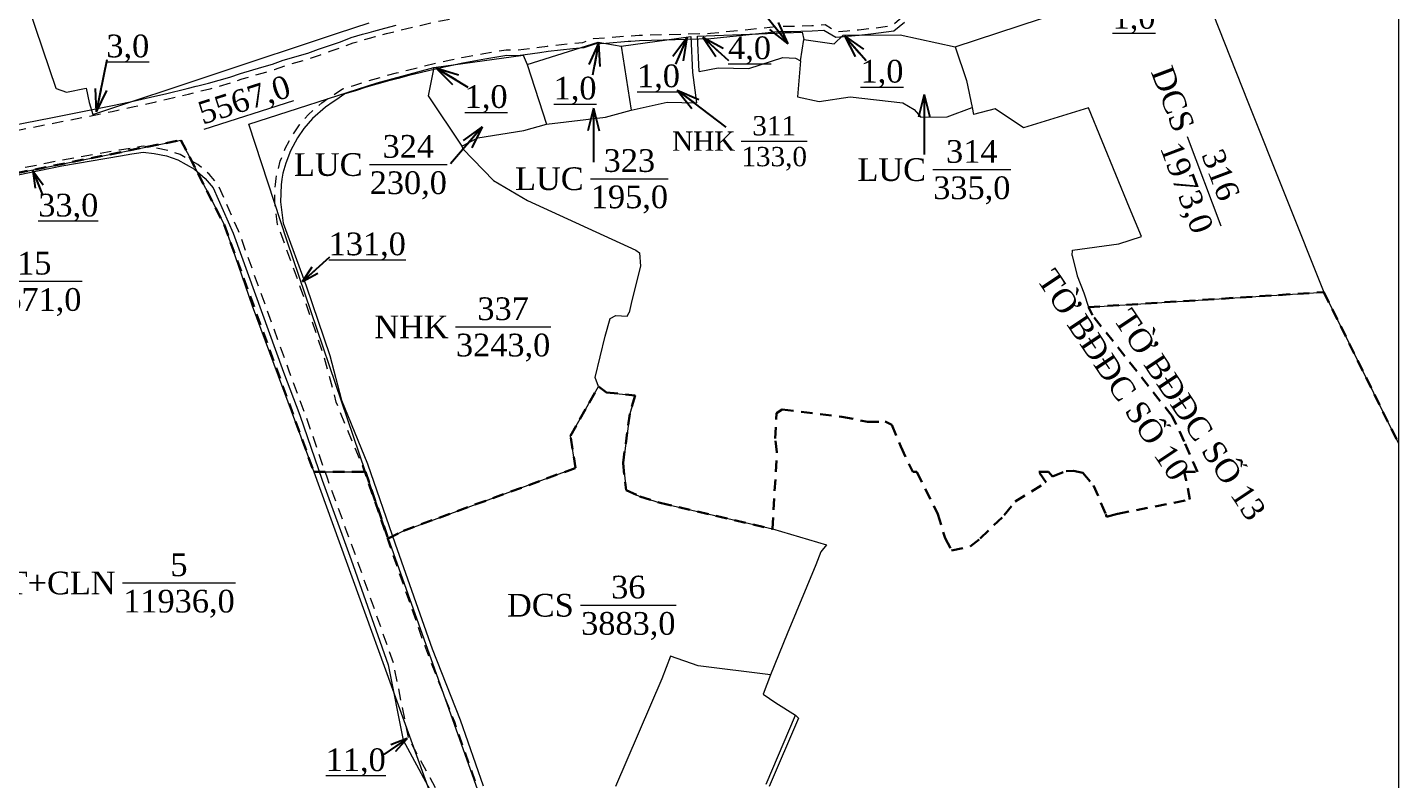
# Model space of a CAD drawing. Header units: metres. Extents: x 547028 to 547858, y 1841699 to 1842277.
# Drawn here: x 547616 to 547857.5, y 1841945.8 to 1842078.3 of the extents above; entities that cross this region are included whole.
import ezdxf
from ezdxf.enums import TextEntityAlignment as Align

# ---------------------------------------------------------------- set-up
doc = ezdxf.new("R2010")
doc.units = ezdxf.units.M
doc.header["$MEASUREMENT"] = 0
doc.linetypes.add('DGN Style 2', pattern=[3.355162, 2.013097, -1.342065])
for name, color, linetype, lineweight in [('Level 1', 7, 'Continuous', 0), ('Level 10', 7, 'Continuous', 0), ('Level 13', 7, 'Continuous', 0), ('Level 2', 7, 'Continuous', 0), ('Level 30', 7, 'Continuous', 0), ('Level 34', 7, 'Continuous', 0), ('Level 4', 7, 'Continuous', 0), ('Level 5', 7, 'Continuous', 0), ('Level 6', 7, 'Continuous', 0), ('Level 62', 7, 'Continuous', 0)]:
    doc.layers.add(name, color=color, linetype=linetype, lineweight=lineweight)
doc.styles.add('Style-Times New Roman', font='times.ttf')
doc.dimstyles.get("Standard").update_dxf_attribs({"dimtxt": 0.18, "dimasz": 0.18, "dimexe": 0.18, "dimexo": 0.0625, "dimgap": 0.09, "dimtad": 0, "dimtih": 1, "dimtoh": 1, "dimdec": 4, "dimzin": 0, "dimdsep": 46, "dimtxsty": 'Standard', "dimcen": 0.09, "dimadec": 0, "dimazin": 0, "dimtfac": 1, "dimtdec": 4, "dimtofl": 0, "dimtmove": 0, "dimatfit": 3, "dimfxl": 1, "dimtolj": 1, "dimtzin": 0, "dimarcsym": 0})

# ---------------------------------------------------------------- blocks, each defined once
blk = doc.blocks.new('N_THUA_14')
at = {"layer": 'Level 13', "color": 1, "linetype": 'Continuous', "lineweight": 0}
blk.add_line((-2.23248, 0), (6.17752, 0), dxfattribs=at)
at = {"layer": 'Level 13', "color": 5, "linetype": 'Continuous', "lineweight": 0, "style": 'Style-Times New Roman'}
blk.add_text('36', height=2, dxfattribs=at).set_placement((1.97252, 1.6), align=Align.MIDDLE_CENTER)
at = {"layer": 'Level 2', "color": 3, "linetype": 'Continuous', "lineweight": 0, "style": 'Style-Times New Roman'}
blk.add_text('DCS', height=2, dxfattribs=at).set_placement((-2.83248, 0), align=Align.MIDDLE_RIGHT)
at = {"layer": 'Level 4', "color": 1, "linetype": 'Continuous', "lineweight": 0, "style": 'Style-Times New Roman'}
blk.add_text('3883,0', height=2, dxfattribs=at).set_placement((1.97252, -1.6), align=Align.MIDDLE_CENTER)
blk = doc.blocks.new('N_THUA_15')
at = {"layer": 'Level 13', "color": 1, "linetype": 'Continuous', "lineweight": 0}
blk.add_line((-0.231558, 0), (9.730442, 0), dxfattribs=at)
at = {"layer": 'Level 13', "color": 5, "linetype": 'Continuous', "lineweight": 0, "style": 'Style-Times New Roman'}
blk.add_text('5', height=2, dxfattribs=at).set_placement((4.749442, 1.6), align=Align.MIDDLE_CENTER)
at = {"layer": 'Level 2', "color": 3, "linetype": 'Continuous', "lineweight": 0, "style": 'Style-Times New Roman'}
blk.add_text('ONT+CLN', height=2, dxfattribs=at).set_placement((-0.831558, 0), align=Align.MIDDLE_RIGHT)
at = {"layer": 'Level 4', "color": 1, "linetype": 'Continuous', "lineweight": 0, "style": 'Style-Times New Roman'}
blk.add_text('11936,0', height=2, dxfattribs=at).set_placement((4.749442, -1.6), align=Align.MIDDLE_CENTER)
blk = doc.blocks.new('N_THUA_36')
at = {"layer": 'Level 13', "color": 1, "linetype": 'Continuous', "lineweight": 0}
blk.add_line((-1.778072, 0), (6.631928, 0), dxfattribs=at)
at = {"layer": 'Level 13', "color": 5, "linetype": 'Continuous', "lineweight": 0, "style": 'Style-Times New Roman'}
blk.add_text('337', height=2, dxfattribs=at).set_placement((2.426928, 1.6), align=Align.MIDDLE_CENTER)
at = {"layer": 'Level 2', "color": 3, "linetype": 'Continuous', "lineweight": 0, "style": 'Style-Times New Roman'}
blk.add_text('NHK', height=2, dxfattribs=at).set_placement((-2.378072, 0), align=Align.MIDDLE_RIGHT)
at = {"layer": 'Level 4', "color": 1, "linetype": 'Continuous', "lineweight": 0, "style": 'Style-Times New Roman'}
blk.add_text('3243,0', height=2, dxfattribs=at).set_placement((2.426928, -1.6), align=Align.MIDDLE_CENTER)
blk = doc.blocks.new('N_THUA_37')
at = {"layer": 'Level 13', "color": 1, "linetype": 'Continuous', "lineweight": 0}
blk.add_line((-1.847555, 0), (6.562445, 0), dxfattribs=at)
at = {"layer": 'Level 13', "color": 5, "linetype": 'Continuous', "lineweight": 0, "style": 'Style-Times New Roman'}
blk.add_text('316', height=2, dxfattribs=at).set_placement((2.357445, 1.6), align=Align.MIDDLE_CENTER)
at = {"layer": 'Level 2', "color": 3, "linetype": 'Continuous', "lineweight": 0, "style": 'Style-Times New Roman'}
blk.add_text('DCS', height=2, dxfattribs=at).set_placement((-2.447555, 0), align=Align.MIDDLE_RIGHT)
at = {"layer": 'Level 4', "color": 1, "linetype": 'Continuous', "lineweight": 0, "style": 'Style-Times New Roman'}
blk.add_text('1973,0', height=2, dxfattribs=at).set_placement((2.357445, -1.6), align=Align.MIDDLE_CENTER)
blk = doc.blocks.new('TerminatorOpen_0.5')
at = {"color": 0, "linetype": 'ByBlock', "lineweight": -2}
for q in [(-1, 0.25), (-1, 0), (-1, -0.25)]:
    blk.add_line((0, 0), q, dxfattribs=at)
blk = doc.blocks.new('N_THUA_59')
at = {"layer": 'Level 13', "color": 1, "linetype": 'Continuous', "lineweight": 0}
blk.add_line((-2.966605, 0), (6.995395, 0), dxfattribs=at)
at = {"layer": 'Level 13', "color": 5, "linetype": 'Continuous', "lineweight": 0, "style": 'Style-Times New Roman'}
blk.add_text('815', height=2, dxfattribs=at).set_placement((2.014395, 1.6), align=Align.MIDDLE_CENTER)
at = {"layer": 'Level 2', "color": 3, "linetype": 'Continuous', "lineweight": 0, "style": 'Style-Times New Roman'}
blk.add_text('DGT', height=2, dxfattribs=at).set_placement((-3.566605, 0), align=Align.MIDDLE_RIGHT)
at = {"layer": 'Level 4', "color": 1, "linetype": 'Continuous', "lineweight": 0, "style": 'Style-Times New Roman'}
blk.add_text('10671,0', height=2, dxfattribs=at).set_placement((2.014395, -1.6), align=Align.MIDDLE_CENTER)
blk = doc.blocks.new('N_THUA_61')
at = {"layer": 'Level 13', "color": 1, "linetype": 'Continuous', "lineweight": 0}
blk.add_line((-0.81777, 0), (6.03823, 0), dxfattribs=at)
at = {"layer": 'Level 13', "color": 5, "linetype": 'Continuous', "lineweight": 0, "style": 'Style-Times New Roman'}
blk.add_text('324', height=2, dxfattribs=at).set_placement((2.61023, 1.6), align=Align.MIDDLE_CENTER)
at = {"layer": 'Level 2', "color": 3, "linetype": 'Continuous', "lineweight": 0, "style": 'Style-Times New Roman'}
blk.add_text('LUC', height=2, dxfattribs=at).set_placement((-1.41777, 0), align=Align.MIDDLE_RIGHT)
at = {"layer": 'Level 4', "color": 1, "linetype": 'Continuous', "lineweight": 0, "style": 'Style-Times New Roman'}
blk.add_text('230,0', height=2, dxfattribs=at).set_placement((2.61023, -1.6), align=Align.MIDDLE_CENTER)
blk = doc.blocks.new('N_THUA_62')
at = {"layer": 'Level 13', "color": 1, "linetype": 'Continuous', "lineweight": 0}
blk.add_line((-0.815787, 0), (6.040213, 0), dxfattribs=at)
at = {"layer": 'Level 13', "color": 5, "linetype": 'Continuous', "lineweight": 0, "style": 'Style-Times New Roman'}
blk.add_text('323', height=2, dxfattribs=at).set_placement((2.612213, 1.6), align=Align.MIDDLE_CENTER)
at = {"layer": 'Level 2', "color": 3, "linetype": 'Continuous', "lineweight": 0, "style": 'Style-Times New Roman'}
blk.add_text('LUC', height=2, dxfattribs=at).set_placement((-1.415787, 0), align=Align.MIDDLE_RIGHT)
at = {"layer": 'Level 4', "color": 1, "linetype": 'Continuous', "lineweight": 0, "style": 'Style-Times New Roman'}
blk.add_text('195,0', height=2, dxfattribs=at).set_placement((2.612213, -1.6), align=Align.MIDDLE_CENTER)
blk = doc.blocks.new('N_THUA_63')
at = {"layer": 'Level 13', "color": 1, "linetype": 'Continuous', "lineweight": 0}
blk.add_line((-0.584718, 0), (5.243282, 0), dxfattribs=at)
at = {"layer": 'Level 13', "color": 5, "linetype": 'Continuous', "lineweight": 0, "style": 'Style-Times New Roman'}
blk.add_text('311', height=1.7, dxfattribs=at).set_placement((2.329282, 1.36), align=Align.MIDDLE_CENTER)
at = {"layer": 'Level 2', "color": 3, "linetype": 'Continuous', "lineweight": 0, "style": 'Style-Times New Roman'}
blk.add_text('NHK', height=1.7, dxfattribs=at).set_placement((-1.094718, 0), align=Align.MIDDLE_RIGHT)
at = {"layer": 'Level 4', "color": 1, "linetype": 'Continuous', "lineweight": 0, "style": 'Style-Times New Roman'}
blk.add_text('133,0', height=1.7, dxfattribs=at).set_placement((2.329282, -1.36), align=Align.MIDDLE_CENTER)
blk = doc.blocks.new('N_THUA_65')
at = {"layer": 'Level 13', "color": 1, "linetype": 'Continuous', "lineweight": 0}
blk.add_line((-0.81777, 0), (6.03823, 0), dxfattribs=at)
at = {"layer": 'Level 13', "color": 5, "linetype": 'Continuous', "lineweight": 0, "style": 'Style-Times New Roman'}
blk.add_text('314', height=2, dxfattribs=at).set_placement((2.61023, 1.6), align=Align.MIDDLE_CENTER)
at = {"layer": 'Level 2', "color": 3, "linetype": 'Continuous', "lineweight": 0, "style": 'Style-Times New Roman'}
blk.add_text('LUC', height=2, dxfattribs=at).set_placement((-1.41777, 0), align=Align.MIDDLE_RIGHT)
at = {"layer": 'Level 4', "color": 1, "linetype": 'Continuous', "lineweight": 0, "style": 'Style-Times New Roman'}
blk.add_text('335,0', height=2, dxfattribs=at).set_placement((2.61023, -1.6), align=Align.MIDDLE_CENTER)

msp = doc.modelspace()

# ---------------------------------------------------------------- linework, layer by layer
at = {"layer": 'Level 10', "color": 7, "lineweight": 0}
for p, q in [((547720.59, 1842074.99), (547722.37, 1842063.69)), ((547752.22, 1842072.43), (547752.79, 1842076.18)), ((547751.3, 1842072.85), (547752.22, 1842072.43)), ((547704.08, 1842071.75), (547707.44, 1842061.25)), ((547782.45, 1842064.21), (547782.67, 1842062.93)), ((547723.19, 1842039.03), (547723.86, 1842038.57)), ((547800.05, 1842038.13), (547800.11, 1842039.07)), ((547802.94, 1842029.01), (547844.39, 1842031.65)), ((547721.7, 1842027.41), (547722.03, 1842028.09)), ((547666.49, 1842000), (547675.57, 1842000)), ((547675.57, 1842000), (547679.56, 1841988.26))]:
    msp.add_line(p, q, dxfattribs=at)
at = {"layer": 'Level 10', "color": 30, "lineweight": 0}
msp.add_line((547666.49, 1842000), (547697.69, 1841913.91), dxfattribs=at)
at = {"layer": 'Level 10', "color": 30, "lineweight": 0, "flags": 128}
for points in [[(547598.33, 1842134.55), (547621.06, 1842067.6), (547621.08, 1842067.55), (547622.94, 1842066.91), (547626.39, 1842067.61), (547626.93, 1842065.07), (547627.56, 1842062.96), (547670.673, 1842077.266), (547676.2, 1842079.1)], [(547779.44, 1842074.87), (547816.82, 1842087.19), (547821.78, 1842088.57)], [(547734.35, 1842070.53), (547734.05, 1842076.73), (547752.47, 1842077.48), (547752.79, 1842076.18)], [(547704.08, 1842071.75), (547716.59, 1842075.72), (547720.59, 1842074.99)], [(547720.59, 1842074.99), (547732.87, 1842076.7), (547733.18, 1842070.37), (547733.86, 1842064.99)], [(547752.79, 1842076.18), (547758.13, 1842075.39), (547759.73, 1842076.91), (547769.78, 1842077.01), (547779.44, 1842074.87)], [(547687.62, 1842071.25), (547703.37, 1842073.41), (547704.08, 1842071.75)], [(547675.57, 1842000), (547675.58, 1842000), (547661.79, 1842040.62), (547655.03, 1842061.22), (547677.66, 1842068.53), (547687.62, 1842071.25)], [(547679.56, 1841988.26), (547702.82, 1841922.83), (547711.53, 1841899.2), (547718.09, 1841899.73)]]:
    msp.add_lwpolyline(points, dxfattribs=at)
at = {"layer": 'Level 10', "color": 7, "lineweight": 0, "flags": 128}
for points in [[(547821.78, 1842088.57), (547831.01, 1842065.21), (547844.39, 1842031.65)], [(547734.35, 1842070.53), (547737.68, 1842071.16), (547743.13, 1842071.04), (547749.07, 1842073), (547751.3, 1842072.85)], [(547779.44, 1842074.87), (547781.42, 1842068.92), (547782.45, 1842064.21)], [(547687.62, 1842071.25), (547686.61, 1842066.21), (547692.58, 1842057.4)], [(547752.22, 1842072.43), (547751.65, 1842066.08), (547755.5, 1842065.22), (547760.94, 1842066.09), (547770.23, 1842065.02), (547772.24, 1842063.84), (547773.4, 1842062.48), (547778.03, 1842062.51), (547782.45, 1842064.21)], [(547707.44, 1842061.25), (547717.86, 1842062.48), (547722.37, 1842063.69)], [(547722.37, 1842063.69), (547728.74, 1842065.11), (547733.86, 1842064.99)], [(547800.11, 1842039.07), (547808.25, 1842040.14), (547812.25, 1842041.44), (547810.15, 1842046.5), (547802.94, 1842064.14), (547791.47, 1842060.59), (547786.51, 1842063.97), (547782.67, 1842062.93)], [(547692.58, 1842057.4), (547695.34, 1842058.86), (547703.45, 1842060.12), (547707.44, 1842061.25)], [(547564.03, 1842041.5), (547614.1, 1842052.62), (547643.05, 1842058.45), (547650.69, 1842043.55), (547655.63, 1842029.23), (547666.49, 1842000)], [(547692.58, 1842057.4), (547692.75, 1842056.93), (547698.14, 1842051.34), (547704.13, 1842047.78), (547723.19, 1842039.03)], [(547723.86, 1842038.57), (547724.04, 1842036.21), (547722.5, 1842030.2), (547722.03, 1842028.09)], [(547800.05, 1842038.13), (547800.94, 1842034.52), (547802.1, 1842031.53), (547802.94, 1842029.01)], [(547844.39, 1842031.65), (547857.544258, 1842005.011252)], [(547716.63, 1842015.02), (547716.06, 1842016.6), (547717.8, 1842023.88), (547718.68, 1842027), (547719.67, 1842027.55), (547721.7, 1842027.41)], [(547679.56, 1841988.26), (547682.26, 1841989.62), (547712.6, 1842000.68), (547711.68, 1842006.35), (547716.63, 1842015.02)], [(547716.63, 1842015.02), (547718.04, 1842014), (547723.1, 1842013.43), (547722.13, 1842010.23), (547720.95, 1842001.51), (547721.47, 1841996.79), (547723.89, 1841995.68), (547727.5, 1841994.51), (547747.25, 1841989.94), (547756.76, 1841987.15), (547755.79, 1841985.93), (547754.93, 1841983.6), (547749.86, 1841971.48), (547746.91, 1841964.23), (547734.15, 1841965.82), (547729.32, 1841967.53), (547727.77, 1841963.52), (547719.59, 1841944.54)], [(547746.18, 1841944.97), (547751.3, 1841957.11), (547751.84, 1841956.63), (547746.67, 1841944.57)]]:
    msp.add_lwpolyline(points, dxfattribs=at)
at = {"layer": 'Level 10', "color": 7, "linetype": 'Continuous', "lineweight": 0, "flags": 128}
msp.add_lwpolyline([(547746.91, 1841964.23), (547745.65, 1841960.83), (547747.84, 1841959.32), (547751.3, 1841957.11)], dxfattribs=at)
at = {"layer": 'Level 30', "color": 5, "linetype": 'Continuous', "lineweight": 0, "flags": 128}
for points in [[(547603.2743, 1842059.0533), (547620.4554, 1842062.4149), (547630.7563, 1842064.4562), (547632.7099, 1842064.8882), (547634.6376, 1842065.3184), (547638.4518, 1842066.1791), (547640.3598, 1842066.6024), (547644.1615, 1842067.5116), (547645.7486, 1842067.9151), (547646.0553, 1842067.9947), (547647.6843, 1842068.3885), (547647.9538, 1842068.4614), (547651.7167, 1842069.5221), (547653.5591, 1842070.1825), (547657.313, 1842071.2735), (547659.2205, 1842071.839), (547661.1073, 1842072.5036), (547665.4246, 1842073.7527), (547667.3085, 1842074.4314), (547669.2368, 1842075.1132), (547671.1772, 1842075.7601), (547673.0879, 1842076.5111), (547675.054, 1842077.0805), (547676.2531, 1842077.4173), (547677.0257, 1842077.6302), (547679.0028, 1842078.1601), (547680.985, 1842078.6703)], [(547770.5038, 1842079.1657), (547768.6533, 1842077.6126), (547764.5794, 1842077.1108), (547762.9824, 1842076.9367), (547762.5389, 1842076.8906), (547760.4963, 1842076.6907), (547758.4517, 1842076.5113), (547756.3033, 1842077.7597), (547754.2696, 1842077.6222), (547752.232, 1842077.5583), (547750.5701, 1842077.5243), (547750.201, 1842077.5185), (547748.2004, 1842077.4868), (547736.4224, 1842076.2536), (547723.8153, 1842075.9339), (547722.3187, 1842075.8245), (547721.8303, 1842075.7879), (547717.9261, 1842075.4797), (547715.9739, 1842075.3391), (547714.0674, 1842074.6719), (547712.1234, 1842074.4928), (547707.7729, 1842074.0207), (547706.3037, 1842073.8389), (547702.4358, 1842073.3061), (547700.4511, 1842073.3589), (547696.594, 1842072.7092), (547692.7507, 1842071.9824), (547690.8348, 1842071.5903), (547688.9228, 1842071.179), (547683.2189, 1842069.8069), (547681.3251, 1842069.3195), (547679.4363, 1842068.8132), (547675.6744, 1842067.7441), (547673.8226, 1842067.1131), (547671.9439, 1842066.5707), (547670.3806, 1842065.4929), (547669.8808, 1842065.1868), (547668.5147, 1842064.2406), (547666.2655, 1842062.2586), (547664.7378, 1842060.4997), (547663.603, 1842058.8664), (547662.355, 1842056.5334), (547661.5301, 1842054.3916), (547661.0478, 1842052.6075), (547660.8412, 1842051.5355), (547660.704, 1842050.5504), (547660.589, 1842047.5517), (547661.0881, 1842043.7872), (547665.1042, 1842032.7576), (547669.2962, 1842020.5189), (547671.3757, 1842012.6202), (547675.9647, 1842001.4158), (547680.8069, 1841987.2937), (547687.299, 1841968.8102), (547692.2321, 1841956.329), (547696.2867, 1841944.6931)], [(547604.9378, 1842050.3575), (547622.0856, 1842053.8935), (547632.4325, 1842055.694), (547634.4076, 1842056.0137), (547635.2485, 1842056.1498), (547636.4084, 1842056.3417), (547638.3547, 1842056.0651), (547640.5356, 1842055.6519), (547642.5283, 1842054.9657), (547645.4749, 1842053.298), (547647.3321, 1842051.7022), (547648.7701, 1842050.0129), (547652.289, 1842042.0716), (547661.1472, 1842017.5839), (547663.9897, 1842009.9601), (547667.935, 1841998.5239), (547673.0545, 1841984.5015), (547679.5639, 1841966.0243), (547682.2338, 1841952.728), (547688.159, 1841941.7658)]]:
    msp.add_lwpolyline(points, dxfattribs=at)
at = {"layer": 'Level 34', "color": 2, "linetype": 'DGN Style 2', "lineweight": 30}
for p, q in [((547614.1, 1842052.62), (547643.05, 1842058.45)), ((547643.05, 1842058.45), (547650.69, 1842043.55)), ((547650.69, 1842043.55), (547666.49, 1842000)), ((547802.94, 1842029.01), (547844.39, 1842031.65)), ((547844.39, 1842031.65), (547857.544258, 1842005.011252)), ((547803.62, 1842027.6), (547802.94, 1842029.01)), ((547817.66, 1842009.83), (547803.62, 1842027.6)), ((547711.68, 1842006.35), (547716.63, 1842015.02)), ((547716.63, 1842015.02), (547718.04, 1842014)), ((547718.04, 1842014), (547723.1, 1842013.43)), ((547723.1, 1842013.43), (547722.13, 1842010.23)), ((547722.13, 1842010.23), (547720.95, 1842001.51)), ((547747.73, 1842005.85), (547747.96, 1842010.33)), ((547747.96, 1842010.33), (547749, 1842010.99)), ((547749, 1842010.99), (547759.48, 1842009.71)), ((547759.48, 1842009.71), (547763.98, 1842008.81)), ((547819.8, 1842005.33), (547817.66, 1842009.83)), ((547763.98, 1842008.81), (547767.11, 1842008.84)), ((547767.11, 1842008.84), (547768.3, 1842008.29)), ((547768.3, 1842008.29), (547769.85, 1842004.45)), ((547712.6, 1842000.68), (547711.68, 1842006.35)), ((547748.06, 1842003.48), (547747.73, 1842005.85)), ((547822.11, 1842000), (547819.8, 1842005.33)), ((547747.25, 1841989.94), (547748.06, 1842003.48)), ((547769.85, 1842004.45), (547771.96, 1842000)), ((547682.26, 1841989.62), (547712.6, 1842000.68)), ((547720.95, 1842001.51), (547721.47, 1841996.79)), ((547796.61, 1841999.2), (547798.99, 1842000.11)), ((547798.99, 1842000.11), (547800.29, 1842000.17)), ((547800.29, 1842000.17), (547801.95, 1841999.85)), ((547666.49, 1842000), (547675.58, 1842000)), ((547675.58, 1842000), (547679.56, 1841988.26)), ((547771.96, 1842000), (547772.7, 1842000)), ((547772.7, 1842000), (547776.38, 1841992.57)), ((547790.02, 1841994.78), (547795.46, 1841998.15)), ((547795.46, 1841998.15), (547794.19, 1842000)), ((547794.19, 1842000), (547795.88, 1842000)), ((547795.88, 1842000), (547796.61, 1841999.2)), ((547801.95, 1841999.85), (547803.82, 1841997.62)), ((547803.82, 1841997.62), (547805.97, 1841992.54)), ((547820.15, 1841998.47), (547819.76, 1842000)), ((547819.76, 1842000), (547822.11, 1842000)), ((547820.79, 1841995.12), (547820.15, 1841998.47)), ((547721.47, 1841996.79), (547723.89, 1841995.68)), ((547723.89, 1841995.68), (547727.5, 1841994.51)), ((547727.5, 1841994.51), (547747.25, 1841989.94)), ((547788.1, 1841992.35), (547790.02, 1841994.78)), ((547808.08, 1841992.63), (547820.79, 1841995.12)), ((547776.38, 1841992.57), (547777.66, 1841988.3)), ((547783.87, 1841988.24), (547788.1, 1841992.35)), ((547805.97, 1841992.54), (547806.12, 1841992.09)), ((547806.12, 1841992.09), (547808.08, 1841992.63)), ((547679.56, 1841988.26), (547682.26, 1841989.62)), ((547777.66, 1841988.3), (547778.81, 1841986.15)), ((547782.08, 1841986.84), (547783.87, 1841988.24)), ((547778.81, 1841986.15), (547782.08, 1841986.84))]:
    msp.add_line(p, q, dxfattribs=at)
at = {"layer": 'Level 6', "color": 2, "linetype": 'DGN Style 2', "lineweight": 0, "flags": 128}
for points in [[(547728.076963, 1841861.215672), (547713.472986, 1841895.692655), (547707.368434, 1841911.367957), (547699.985019, 1841931.340525), (547695.343563, 1841944.360678), (547691.294551, 1841955.980541), (547686.361906, 1841968.460588), (547679.862171, 1841986.965828), (547675.028236, 1842001.063821), (547670.425391, 1842012.302026), (547668.338394, 1842020.229201), (547664.161268, 1842032.424478), (547660.111117, 1842043.547593), (547659.586467, 1842047.504807), (547659.706653, 1842050.638754), (547659.854348, 1842051.699203), (547660.07284, 1842052.832909), (547660.578283, 1842054.702621), (547661.444054, 1842056.950538), (547662.748626, 1842059.389294), (547663.947389, 1842061.114655), (547665.554286, 1842062.964737), (547667.897343, 1842065.029444), (547669.334535, 1842066.024885), (547669.835256, 1842066.331549), (547671.510222, 1842067.486335), (547673.522472, 1842068.067293), (547675.37625, 1842068.698967), (547679.170145, 1842069.777159), (547681.071015, 1842070.286695), (547682.977322, 1842070.777314), (547688.700674, 1842072.154093), (547690.629393, 1842072.568989), (547692.557532, 1842072.963594), (547696.418024, 1842073.693645), (547700.380689, 1842074.361127), (547702.380498, 1842074.307925), (547706.174061, 1842074.830485), (547707.65755, 1842075.014053), (547712.023581, 1842075.487839), (547713.853178, 1842075.656399), (547715.769259, 1842076.326952), (547717.850834, 1842076.476869), (547721.753587, 1842076.784955), (547722.244883, 1842076.821772), (547723.766145, 1842076.932975), (547736.357556, 1842077.252277), (547748.140294, 1842078.485973), (547750.185223, 1842078.518376), (547750.552017, 1842078.524139), (547752.2061, 1842078.557979), (547754.220183, 1842078.621142), (547756.541145, 1842078.778064), (547758.680055, 1842077.535179), (547760.403894, 1842077.686434), (547762.438505, 1842077.885552), (547762.876518, 1842077.931082), (547764.464082, 1842078.104153), (547768.237206, 1842078.568905), (547770.071566, 1842080.108459), (547772.341557, 1842080.478334), (547778.310878, 1842081.630963), (547789.694367, 1842082.82252), (547801.664904, 1842084.670954), (547805.724814, 1842085.126354), (547807.758122, 1842085.403108), (547809.765003, 1842085.828217), (547811.69657, 1842086.27994), (547813.60952, 1842087.175596), (547815.69621, 1842087.752384), (547817.679302, 1842088.3436), (547820.16317, 1842089.145469), (547821.610775, 1842089.644963), (547823.557271, 1842090.354843), (547825.488046, 1842091.103124), (547827.31525, 1842091.853468), (547829.052558, 1842093.041652), (547831.001822, 1842093.935001), (547832.808785, 1842094.869148), (547835.031434, 1842096.162682), (547836.356356, 1842096.960125), (547852.083032, 1842104.351092), (547857.5443, 1842107.518291)], [(547587.354686, 1842055.479048), (547589.329254, 1842055.798662), (547603.449719, 1842058.068661), (547620.648602, 1842061.43374), (547630.961476, 1842063.477413), (547632.926762, 1842063.911997), (547634.856566, 1842064.342667), (547638.670156, 1842065.203229), (547640.584408, 1842065.627916), (547644.40101, 1842066.54068), (547645.997408, 1842066.946544), (547646.298412, 1842067.024666), (547647.932391, 1842067.419669), (547648.220021, 1842067.497473), (547652.021434, 1842068.56903), (547653.867644, 1842069.230795), (547657.594661, 1842070.313982), (547659.528928, 1842070.887418), (547661.412626, 1842071.550925), (547665.73335, 1842072.801016), (547667.644648, 1842073.489586), (547669.561638, 1842074.167387), (547671.518477, 1842074.819768), (547673.410584, 1842075.56346), (547675.3283, 1842076.118847), (547676.521139, 1842076.453889), (547677.287975, 1842076.6652), (547679.25688, 1842077.192904), (547681.226985, 1842077.699991), (547685.189451, 1842078.656603), (547689.165081, 1842079.533457), (547695.170698, 1842080.700247), (547697.172612, 1842081.04778), (547699.19938, 1842081.378769), (547701.200392, 1842081.754065), (547705.225741, 1842082.308532), (547707.24563, 1842082.556012), (547709.26799, 1842082.783214), (547713.1397, 1842083.159471), (547715.229803, 1842082.528016), (547717.43635, 1842082.68692), (547719.44957, 1842082.783372), (547721.473665, 1842082.831711), (547721.979324, 1842082.840639), (547723.503915, 1842082.86472), (547725.515677, 1842082.997353), (547736.126164, 1842083.498285), (547747.923191, 1842084.594176), (547750.279456, 1842084.766333), (547751.875078, 1842084.890594), (547753.817818, 1842085.055764), (547755.984143, 1842085.202349), (547757.866568, 1842086.261182), (547759.594005, 1842086.412766), (547761.541954, 1842086.603384), (547765.421668, 1842087.04187), (547767.149758, 1842087.263514), (547769.203754, 1842086.65872), (547771.349046, 1842086.945616), (547773.289377, 1842087.195913), (547775.264529, 1842087.466268), (547777.267931, 1842087.741379), (547788.497758, 1842089.77127), (547800.506885, 1842091.543031), (547803.024796, 1842092.111674), (547804.401765, 1842092.437234), (547806.242277, 1842092.906387), (547808.095935, 1842093.302903), (547809.925235, 1842093.730577), (547811.836931, 1842094.03311), (547813.741084, 1842094.559414), (547815.589656, 1842095.11053), (547817.423505, 1842095.697305), (547817.902422, 1842095.857285), (547819.253299, 1842096.323428), (547819.493755, 1842096.411102)], [(547716.503244, 1841858.511661), (547711.74194, 1841876.154759), (547706.530247, 1841893.198395), (547701.151437, 1841909.120999), (547694.507672, 1841929.384987), (547689.060996, 1841942.200078), (547683.184741, 1841953.071727), (547680.530471, 1841966.290185), (547673.995798, 1841984.839126), (547668.877415, 1841998.858464), (547664.931003, 1842010.297889), (547662.0859, 1842017.928669), (547653.217451, 1842042.444702), (547649.625597, 1842050.550641), (547648.042995, 1842052.409814), (547646.052498, 1842054.120149), (547642.940833, 1842055.881271), (547640.792811, 1842056.620958), (547638.518214, 1842057.05191), (547636.396872, 1842057.353386), (547635.086996, 1842057.136674), (547632.266885, 1842056.680208), (547621.898857, 1842054.876032), (547604.745904, 1842051.338969), (547590.697417, 1842048.741777), (547587.260803, 1842047.982061), (547586.778395, 1842047.874647), (547584.864839, 1842047.438417), (547582.955039, 1842047.016231), (547581.035728, 1842046.605079), (547579.112731, 1842046.177044), (547577.193137, 1842045.733643), (547575.276426, 1842045.274705), (547573.364854, 1842044.797766), (547571.457243, 1842044.308568), (547569.552817, 1842043.804022), (547567.652571, 1842043.284203), (547565.756483, 1842042.749133), (547563.866047, 1842042.199391), (547563.313248, 1842042.035486), (547561.976886, 1842041.633534), (547560.094815, 1842041.053354), (547558.216771, 1842040.458031), (547556.343655, 1842039.847549), (547554.47539, 1842039.222216), (547552.610956, 1842038.581481), (547550.754823, 1842037.921402), (547548.903354, 1842037.251834), (547547.056131, 1842036.567046), (547545.214458, 1842035.867407), (547543.390955, 1842035.158051), (547541.555013, 1842034.483025), (547540.01843, 1842033.909501), (547539.704145, 1842033.790827)]]:
    msp.add_lwpolyline(points, dxfattribs=at)
at = {"layer": 'Level 62', "color": 7, "linetype": 'Continuous', "lineweight": 0, "flags": 128}
msp.add_lwpolyline([(547857.544258, 1842276.567519), (547857.544258, 1841699.067519), (547027.544258, 1841699.067519), (547027.544258, 1842276.567519), (547857.544258, 1842276.567519)], dxfattribs=at)

# ---------------------------------------------------------------- block references
at = {"layer": 'Level 2', "color": 3, "linetype": 'Continuous', "lineweight": 0, "xscale": 2, "yscale": 2, "zscale": 2, "rotation": 290.631068}
msp.add_blockref('N_THUA_37', (547821.599991, 1842055.617833), dxfattribs=at)
at = {"layer": 'Level 2', "color": 3, "linetype": 'Continuous', "lineweight": 0, "xscale": 2, "yscale": 2, "zscale": 2}
for name, p in [('N_THUA_63', (547742.90837, 1842058.255131)), ('N_THUA_61', (547677.898268, 1842054.134939)), ('N_THUA_65', (547777.152003, 1842053.241866)), ('N_THUA_62', (547716.842352, 1842051.640183)), ('N_THUA_59', (547611.699768, 1842033.56076)), ('N_THUA_36', (547694.965928, 1842025.539962)), ('N_THUA_15', (547633.231558, 1841980.42)), ('N_THUA_14', (547717.927434, 1841976.497637))]:
    msp.add_blockref(name, p, dxfattribs=at)
at = {"layer": 'Level 5', "color": 3, "linetype": 'Continuous', "lineweight": 0}
for p, xscale, yscale, zscale, rotation in [((547734.974197, 1842076.59187), 4, 4, 4, 137.716505), ((547759.923798, 1842076.808034), 4, 4, 4, 131.224448), ((547716.625055, 1842075.531354), 4, 4, 4, 79.47461), ((547732.209258, 1842076.444001), 4, 4, 4, 66.537156), ((547687.998599, 1842071.141257), 4, 4, 4, 149.193096), ((547616.977042, 1842053.054394), 3, 3, 3, 112.106382), ((547682.916769, 1841953.037449), 3, 3, 3, 34.90188)]:
    msp.add_blockref('TerminatorOpen_0.5', p, dxfattribs=dict(at, xscale=xscale, yscale=yscale, zscale=zscale, rotation=rotation))

# ---------------------------------------------------------------- texts
at = {"layer": 'Level 1', "color": 7, "linetype": 'Continuous', "lineweight": 0, "style": 'Style-Times New Roman'}
for s, rotation, p in [('TỜ BĐĐC SỐ 10', 303.71102, (547793.688106, 1842033.926299)), ('TỜ BĐĐC SỐ 13', 303.678284, (547807.184925, 1842026.923113))]:
    msp.add_text(s, height=4, rotation=rotation, dxfattribs=at).set_placement(p)
at = {"layer": 'Level 5', "color": 5, "linetype": 'Continuous', "lineweight": 0, "style": 'Style-Times New Roman'}
for s, p in [('%%u1,0%%U', (547810.950946, 1842080.061821)), ('%%u3,0%%U', (547633.715992, 1842075.025084)), ('%%u4,0%%U', (547743.230586, 1842074.698588)), ('%%u1,0%%U', (547766.55553, 1842070.572017)), ('%%u1,0%%U', (547727.192014, 1842069.757536)), ('%%u1,0%%U', (547696.831806, 1842066.105619)), ('%%u1,0%%U', (547712.502373, 1842067.598084)), ('%%u33,0%%U', (547623.233727, 1842046.9899)), ('%%u131,0%%U', (547675.894202, 1842040.157586)), ('%%u11,0%%U', (547673.861306, 1841949.282291))]:
    msp.add_text(s, height=4, dxfattribs=at).set_placement(p, align=Align.MIDDLE_CENTER)
msp.add_text('%%u5567,0%%U', height=4, rotation=17.661919, dxfattribs=at).set_placement((547654.20682, 1842065.575635), align=Align.MIDDLE_CENTER)

# ---------------------------------------------------------------- leaders
at = {"layer": 'Level 5', "color": 3, "linetype": 'Continuous', "lineweight": 0}
for points, override in [([(547750.056861, 1842075.384992), (547740.070504, 1842087.967971)], {"dimtxt": 4, "dimasz": 4, "dimgap": 2, "dimtad": 1, "dimtxsty": 'Style-Times New Roman', "dimldrblk": 'TerminatorOpen_0.5'}), ([(547716.625055, 1842075.531354), (547715.578327, 1842069.897651)], {"dimtxt": 4, "dimasz": 4, "dimgap": 2, "dimtad": 1, "dimtxsty": 'Style-Times New Roman', "dimldrblk": 'TerminatorOpen_0.5'}), ([(547732.209258, 1842076.444001), (547730.203698, 1842071.823337)], {"dimtxt": 4, "dimasz": 4, "dimgap": 2, "dimtad": 1, "dimtxsty": 'Style-Times New Roman', "dimldrblk": 'TerminatorOpen_0.5'}), ([(547734.974197, 1842076.59187), (547739.492243, 1842072.483142)], {"dimtxt": 4, "dimasz": 4, "dimgap": 2, "dimtad": 1, "dimtxsty": 'Style-Times New Roman', "dimldrblk": 'TerminatorOpen_0.5'}), ([(547759.923798, 1842076.808034), (547763.7473, 1842072.444241)], {"dimtxt": 4, "dimasz": 4, "dimgap": 2, "dimtad": 1, "dimtxsty": 'Style-Times New Roman', "dimldrblk": 'TerminatorOpen_0.5'}), ([(547628.229602, 1842063.439652), (547630.093296, 1842072.621626)], {"dimtxt": 4, "dimasz": 4, "dimgap": 2, "dimtad": 1, "dimtxsty": 'Style-Times New Roman', "dimldrblk": 'TerminatorOpen_0.5'}), ([(547687.998599, 1842071.141257), (547693.636335, 1842067.779571)], {"dimtxt": 4, "dimasz": 4, "dimgap": 2, "dimtad": 1, "dimtxsty": 'Style-Times New Roman', "dimldrblk": 'TerminatorOpen_0.5'}), ([(547730.503264, 1842067.234501), (547739.028622, 1842060.732292)], {"dimtxt": 4, "dimasz": 4, "dimgap": 2, "dimtad": 1, "dimtxsty": 'Style-Times New Roman', "dimldrblk": 'TerminatorOpen_0.5'}), ([(547774.009721, 1842066.482621), (547774.009721, 1842055.886429)], {"dimtxt": 4, "dimasz": 4, "dimgap": 2, "dimtad": 1, "dimtxsty": 'Style-Times New Roman', "dimldrblk": 'TerminatorOpen_0.5'}), ([(547715.760722, 1842064.090879), (547715.760722, 1842054.561186)], {"dimtxt": 4, "dimasz": 4, "dimgap": 2, "dimtad": 1, "dimtxsty": 'Style-Times New Roman', "dimldrblk": 'TerminatorOpen_0.5'}), ([(547696.134766, 1842060.780973), (547690.565782, 1842054.244361)], {"dimtxt": 4, "dimasz": 4, "dimgap": 2, "dimtad": 1, "dimtxsty": 'Style-Times New Roman', "dimldrblk": 'TerminatorOpen_0.5'}), ([(547616.977042, 1842053.054394), (547618.660786, 1842048.909157)], {"dimtxt": 3, "dimasz": 3, "dimgap": 1.5, "dimtad": 1, "dimtxsty": 'Style-Times New Roman', "dimldrblk": 'TerminatorOpen_0.5'}), ([(547664.48785, 1842033.521405), (547669.280908, 1842037.866041)], {"dimtxt": 3, "dimasz": 3, "dimgap": 1.5, "dimtad": 1, "dimtxsty": 'Style-Times New Roman', "dimldrblk": 'TerminatorOpen_0.5'}), ([(547682.916769, 1841953.037449), (547678.830883, 1841950.186896)], {"dimtxt": 3, "dimasz": 3, "dimgap": 1.5, "dimtad": 1, "dimtxsty": 'Style-Times New Roman', "dimldrblk": 'TerminatorOpen_0.5'})]:
    msp.add_leader(points, dimstyle='Standard', override=override, dxfattribs=at)

doc.saveas('drawing.dxf')
